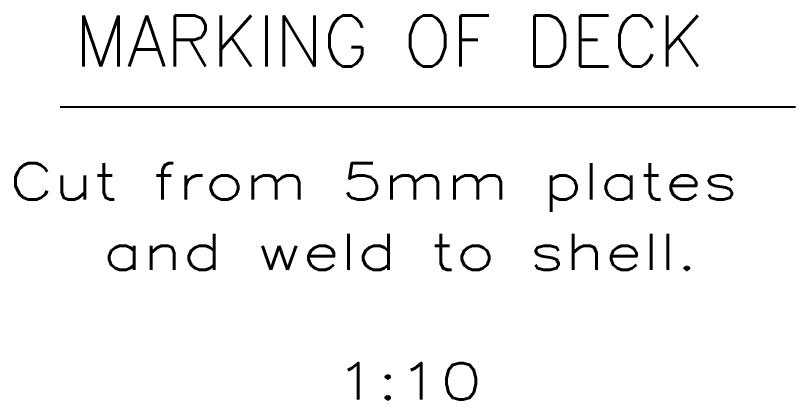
# Model space of a CAD drawing. Extents: x -79364 to 3230, y 28528 to 72157.
# Drawn here: x -34254 to -29958, y 42701 to 44815 of the extents above; entities that cross this region are included whole.
import ezdxf

# ---------------------------------------------------------------- set-up
doc = ezdxf.new("R2010")
doc.units = 0
doc.header["$LTSCALE"] = 500
doc.layers.add('S0DIM', color=2, linetype='CONTINUOUS')
doc.layers.add('S0TX3', color=3, linetype='CONTINUOUS')
doc.styles.add('35', font='romans', dxfattribs={"height": 350})
doc.styles.add('ROMANS', font='romans.shx', dxfattribs={"height": 200})

msp = doc.modelspace()

# ---------------------------------------------------------------- linework, layer by layer
at = {"layer": 'S0DIM', "color": 0}
msp.add_line((-29958.367, 44310.139), (-34009.275, 44310.139), dxfattribs=at)

# ---------------------------------------------------------------- texts
at = {"layer": 'S0DIM', "color": 0, "style": 'ROMANS', "width": 1.35}
for s, p in [('Cut from 5mm plates ', (-34288.748, 43801.65)), ('and weld to shell.', (-33773.761, 43413.663)), ('1:10', (-32493.558, 42700.678))]:
    msp.add_text(s, height=200, dxfattribs=at).set_placement(p)
at = {"layer": 'S0TX3', "color": 0, "style": '35'}
msp.add_text('MARKING OF DECK', height=280, dxfattribs=at).set_placement((-33928.006, 44535.302))

doc.saveas('drawing.dxf')
